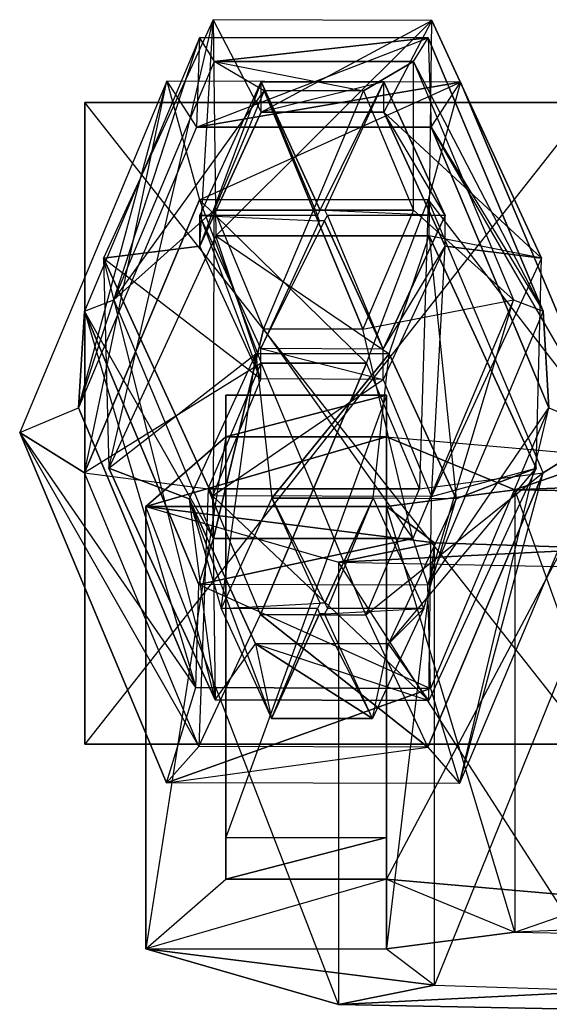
# Model space of a CAD drawing. Header units: metres. Extents: x -13.2 to 13.2, y -7.3 to 10.4.
# Drawn here: x -13.21 to -8.25, y 0.27 to 9.53 of the extents above; entities that cross this region are included whole.
import ezdxf

# ---------------------------------------------------------------- set-up
doc = ezdxf.new("R2010")
doc.units = ezdxf.units.M
doc.layers.add('ICP$$', color=1, linetype='CONTINUOUS')

msp = doc.modelspace()

# ---------------------------------------------------------------- linework, layer by layer
at = {"layer": 'ICP$$', "color": 1}
for points in [[(-11.524, 7.411, 12.504), (-11.399, 9.52599, 11.686), (-12.424, 7.297, 12.164)], [(-12.424, 7.297, 12.164), (-12.374, 5.334, 6.30299), (-11.399, 9.52599, 11.686)], [(-11.399, 9.52599, 11.686), (-11.374, 7.50699, 5.83699), (-12.374, 5.334, 6.30299)], [(-11.524, 7.411, 12.504), (-11.399, 9.52599, 11.686), (-10.949, 8.661, 12.236)], [(-10.949, 8.661, 12.236), (-9.35399, 9.51999, 11.688), (-11.399, 9.52599, 11.686)], [(-11.399, 9.52599, 11.686), (-11.374, 7.50699, 5.83699), (-9.35399, 9.51999, 11.688)], [(-9.379, 7.50699, 5.83699), (-9.35399, 9.51999, 11.688), (-11.374, 7.50699, 5.83699)], [(-10.949, 8.661, 12.236), (-9.35399, 9.51999, 11.688), (-9.80399, 8.661, 12.236)], [(-9.80399, 8.661, 12.236), (-8.32899, 7.297, 12.164), (-9.35399, 9.51999, 11.688)], [(-9.379, 7.50699, 5.83699), (-9.35399, 9.51999, 11.688), (-8.32899, 7.297, 12.164)], [(-12.656, 5.89799, 22.426), (-11.528, 9.35699, 17.753), (-11.556, 8.52199, 22.889)], [(-12.656, 5.89799, 22.426), (-11.528, 9.35699, 17.753), (-12.601, 6.80199, 17.302)], [(-12.601, 6.80199, 17.302), (-12.326, 6.907, 16.706), (-11.528, 9.35699, 17.753)], [(-11.528, 9.35699, 17.753), (-11.391, 9.13599, 17.099), (-12.326, 6.907, 16.706)], [(-11.556, 8.52199, 22.889), (-9.38899, 9.35699, 17.753), (-9.36099, 8.52199, 22.889)], [(-11.556, 8.52199, 22.889), (-9.38899, 9.35699, 17.753), (-11.528, 9.35699, 17.753)], [(-11.528, 9.35699, 17.753), (-11.391, 9.13599, 17.099), (-9.38899, 9.35699, 17.753)], [(-9.52599, 9.13599, 17.099), (-9.38899, 9.35699, 17.753), (-11.391, 9.13599, 17.099)], [(-9.52599, 9.13599, 17.099), (-9.38899, 9.35699, 17.753), (-8.31599, 6.80199, 17.302)], [(-9.36099, 8.52199, 22.889), (-8.31599, 6.80199, 17.302), (-9.38899, 9.35699, 17.753)], [(-12.326, 6.907, 16.706), (-10.923, 8.862, 12.136), (-11.391, 9.13599, 17.099)], [(-11.391, 9.13599, 17.099), (-9.99399, 8.862, 12.136), (-9.52599, 9.13599, 17.099)], [(-11.391, 9.13599, 17.099), (-9.99399, 8.862, 12.136), (-10.923, 8.862, 12.136)], [(-9.52599, 7.74699, 11.94), (-9.52599, 9.13599, 17.099), (-9.99399, 8.862, 12.136)], [(-8.59099, 6.907, 16.706), (-8.31599, 6.80199, 17.302), (-9.52599, 9.13599, 17.099)], [(-9.52599, 7.74699, 11.94), (-9.52599, 9.13599, 17.099), (-8.59099, 6.907, 16.706)], [(-12.601, 5.28899, 25.882), (-11.831, 8.95099, 24.316), (-13.206, 5.66699, 23.737)], [(-13.206, 5.66699, 23.737), (-12.656, 5.89799, 22.426), (-11.831, 8.95099, 24.316)], [(-11.831, 8.95099, 24.316), (-11.556, 8.52199, 22.889), (-12.656, 5.89799, 22.426)], [(-12.601, 5.28899, 25.882), (-11.831, 8.95099, 24.316), (-11.528, 7.84399, 26.332)], [(-11.528, 7.84399, 26.332), (-9.086, 8.94299, 24.314), (-11.831, 8.95099, 24.316)], [(-11.831, 8.95099, 24.316), (-11.556, 8.52199, 22.889), (-9.086, 8.94299, 24.314)], [(-9.36099, 8.52199, 22.889), (-9.086, 8.94299, 24.314), (-11.556, 8.52199, 22.889)], [(-11.528, 7.84399, 26.332), (-9.086, 8.94299, 24.314), (-9.38899, 7.84399, 26.332)], [(-10.949, 8.661, 12.236), (-10.949, 8.94499, 13.086), (-11.524, 7.411, 12.504)], [(-10.949, 8.94499, 13.086), (-10.424, 7.696, 13.354), (-11.524, 7.696, 13.354)], [(-11.524, 7.411, 12.504), (-11.524, 7.696, 13.354), (-10.949, 8.94499, 13.086)], [(-9.80399, 8.661, 12.236), (-9.80399, 8.94499, 13.086), (-10.949, 8.661, 12.236)], [(-10.399, 7.74599, 13.343), (-9.80399, 8.94499, 13.086), (-10.949, 8.94499, 13.086)], [(-10.949, 8.94499, 13.086), (-10.424, 7.696, 13.354), (-10.399, 7.74599, 13.343)], [(-10.949, 8.661, 12.236), (-10.949, 8.94499, 13.086), (-9.80399, 8.94499, 13.086)], [(-10.399, 7.74599, 13.343), (-9.80399, 8.94499, 13.086), (-10.354, 7.74599, 13.343)], [(-10.354, 7.74599, 13.343), (-9.22899, 7.696, 13.354), (-9.80399, 8.94499, 13.086)], [(-9.80399, 8.661, 12.236), (-9.80399, 8.94499, 13.086), (-9.22899, 7.696, 13.354)], [(-9.38899, 7.84399, 26.332), (-7.711, 5.66699, 23.737), (-9.086, 8.94299, 24.314)], [(-9.36099, 8.52199, 22.889), (-9.086, 8.94299, 24.314), (-7.711, 5.66699, 23.737)], [(-12.326, 6.907, 16.706), (-10.923, 8.862, 12.136), (-11.391, 7.74699, 11.94)], [(-11.391, 7.74699, 11.94), (-10.461, 7.74699, 11.94), (-10.923, 8.862, 12.136)], [(-10.923, 8.862, 12.136), (-10.461, 7.74699, 11.94), (-9.99399, 8.862, 12.136)], [(-10.461, 7.74699, 11.94), (-9.99399, 8.862, 12.136), (-9.52599, 7.74699, 11.94)], [(-9.22899, 7.411, 12.504), (-9.22899, 7.696, 13.354), (-9.80399, 8.661, 12.236)], [(-9.80399, 8.661, 12.236), (-8.32899, 7.297, 12.164), (-9.22899, 7.411, 12.504)], [(-8.26099, 5.89799, 22.426), (-7.711, 5.66699, 23.737), (-9.36099, 8.52199, 22.889)], [(-9.36099, 8.52199, 22.889), (-8.31599, 6.80199, 17.302), (-8.26099, 5.89799, 22.426)], [(-11.528, 7.84399, 26.332), (-10.951, 6.31699, 26.923), (-12.601, 5.28899, 25.882)], [(-9.96599, 6.31699, 26.923), (-9.38899, 7.84399, 26.332), (-11.528, 7.84399, 26.332)], [(-11.528, 7.84399, 26.332), (-10.951, 6.31699, 26.923), (-9.96599, 6.31699, 26.923)], [(-9.96599, 6.31699, 26.923), (-9.38899, 7.84399, 26.332), (-9.47099, 5.142, 26.716)], [(-9.47099, 5.142, 26.716), (-8.31599, 5.28899, 25.882), (-9.38899, 7.84399, 26.332)], [(-9.38899, 7.84399, 26.332), (-7.711, 5.66699, 23.737), (-8.31599, 5.28899, 25.882)], [(-11.396, 4.67699, 16.313), (-11.391, 7.74699, 11.94), (-12.326, 6.907, 16.706)], [(-11.524, 7.696, 13.354), (-10.404, 7.646, 13.365), (-10.424, 7.696, 13.354)], [(-11.524, 7.411, 12.504), (-11.524, 7.696, 13.354), (-10.954, 6.168, 12.77)], [(-11.524, 7.696, 13.354), (-10.404, 7.646, 13.365), (-10.954, 6.45299, 13.62)], [(-10.954, 6.168, 12.77), (-10.954, 6.45299, 13.62), (-11.524, 7.696, 13.354)], [(-11.396, 4.67699, 16.313), (-11.391, 7.74699, 11.94), (-10.929, 6.633, 11.743)], [(-10.929, 6.633, 11.743), (-10.461, 7.74699, 11.94), (-11.391, 7.74699, 11.94)], [(-10.461, 7.74699, 11.94), (-9.99899, 6.633, 11.743), (-10.929, 6.633, 11.743)], [(-10.461, 7.74699, 11.94), (-9.52599, 7.74699, 11.94), (-9.99899, 6.633, 11.743)], [(-10.329, 7.696, 13.354), (-9.80899, 6.446, 13.622), (-10.359, 7.646, 13.365)], [(-10.354, 7.74599, 13.343), (-9.22899, 7.696, 13.354), (-10.329, 7.696, 13.354)], [(-10.329, 7.696, 13.354), (-9.80899, 6.446, 13.622), (-9.22899, 7.696, 13.354)], [(-9.99899, 6.633, 11.743), (-8.59099, 6.907, 16.706), (-9.52599, 7.74699, 11.94)], [(-9.22899, 7.411, 12.504), (-9.22899, 7.696, 13.354), (-9.80899, 6.446, 13.622)], [(-10.954, 6.45299, 13.62), (-10.359, 7.646, 13.365), (-10.404, 7.646, 13.365)], [(-10.954, 6.45299, 13.62), (-10.359, 7.646, 13.365), (-9.80899, 6.446, 13.622)], [(-12.374, 5.334, 6.30299), (-10.999, 6.40399, 5.15799), (-11.374, 7.50699, 5.83699)], [(-11.374, 7.50699, 5.83699), (-9.754, 6.40399, 5.15799), (-9.379, 7.50699, 5.83699)], [(-11.374, 7.50699, 5.83699), (-9.754, 6.40399, 5.15799), (-10.999, 6.40399, 5.15799)], [(-9.379, 7.50699, 5.83699), (-9.129, 5.04799, 5.44899), (-9.754, 6.40399, 5.15799)], [(-8.379, 5.334, 6.30299), (-8.32899, 7.297, 12.164), (-9.379, 7.50699, 5.83699)], [(-9.379, 7.50699, 5.83699), (-9.129, 5.04799, 5.44899), (-8.379, 5.334, 6.30299)], [(-12.424, 7.297, 12.164), (-10.954, 6.168, 12.77), (-11.524, 7.411, 12.504)], [(-9.80899, 6.16199, 12.772), (-9.80899, 6.446, 13.622), (-9.22899, 7.411, 12.504)], [(-9.35899, 5.06799, 12.642), (-9.22899, 7.411, 12.504), (-9.80899, 6.16199, 12.772)], [(-9.35899, 5.06799, 12.642), (-9.22899, 7.411, 12.504), (-8.32899, 7.297, 12.164)], [(-12.424, 7.297, 12.164), (-12.374, 5.334, 6.30299), (-11.379, 3.168, 6.767)], [(-12.424, 7.297, 12.164), (-10.954, 6.168, 12.77), (-11.404, 5.075, 12.64)], [(-11.404, 5.075, 12.64), (-11.379, 3.168, 6.767), (-12.424, 7.297, 12.164)], [(-8.379, 5.334, 6.30299), (-8.32899, 7.297, 12.164), (-9.35899, 5.06799, 12.642)], [(-12.601, 6.80199, 17.302), (-12.326, 6.907, 16.706), (-11.396, 4.67699, 16.313)], [(-9.99899, 6.633, 11.743), (-8.59099, 6.907, 16.706), (-9.532, 4.67699, 16.313)], [(-9.532, 4.67699, 16.313), (-9.394, 4.239, 16.85), (-8.59099, 6.907, 16.706)], [(-8.59099, 6.907, 16.706), (-8.31599, 6.80199, 17.302), (-9.394, 4.239, 16.85)], [(-12.601, 6.80199, 17.302), (-11.561, 3.282, 21.965), (-12.656, 5.89799, 22.426)], [(-12.601, 6.80199, 17.302), (-11.561, 3.282, 21.965), (-11.534, 4.24599, 16.852)], [(-11.534, 4.24599, 16.852), (-11.396, 4.67699, 16.313), (-12.601, 6.80199, 17.302)], [(-9.394, 4.239, 16.85), (-8.26099, 5.89799, 22.426), (-8.31599, 6.80199, 17.302)], [(-10.929, 6.633, 11.743), (-9.532, 4.67699, 16.313), (-11.396, 4.67699, 16.313)], [(-10.929, 6.633, 11.743), (-9.532, 4.67699, 16.313), (-9.99899, 6.633, 11.743)], [(-12.374, 5.334, 6.30299), (-10.999, 6.40399, 5.15799), (-11.624, 5.04799, 5.44899)], [(-11.624, 5.04799, 5.44899), (-11.324, 4.02199, 2.38899), (-10.999, 6.40399, 5.15799)], [(-10.999, 6.40399, 5.15799), (-10.849, 5.05299, 2.168), (-11.324, 4.02199, 2.38899)], [(-10.999, 6.40399, 5.15799), (-10.849, 5.05299, 2.168), (-9.754, 6.40399, 5.15799)], [(-10.954, 6.168, 12.77), (-10.954, 6.45299, 13.62), (-9.80899, 6.16199, 12.772)], [(-9.80899, 6.16199, 12.772), (-9.80899, 6.446, 13.622), (-10.954, 6.45299, 13.62)], [(-9.90399, 5.05299, 2.168), (-9.754, 6.40399, 5.15799), (-10.849, 5.05299, 2.168)], [(-9.90399, 5.05299, 2.168), (-9.754, 6.40399, 5.15799), (-9.129, 5.04799, 5.44899)], [(-12.601, 5.28899, 25.882), (-11.446, 5.142, 26.716), (-10.951, 6.31699, 26.923)], [(-10.951, 6.31699, 26.923), (-10.461, 5.142, 26.716), (-11.446, 5.142, 26.716)], [(-10.461, 5.142, 26.716), (-9.96599, 6.31699, 26.923), (-10.951, 6.31699, 26.923)], [(-10.461, 5.142, 26.716), (-9.47099, 5.142, 26.716), (-9.96599, 6.31699, 26.923)], [(-11.404, 5.075, 12.64), (-9.80899, 6.16199, 12.772), (-10.954, 6.168, 12.77)], [(-11.404, 5.075, 12.64), (-9.80899, 6.16199, 12.772), (-9.35899, 5.06799, 12.642)], [(-13.206, 5.66699, 23.737), (-12.656, 5.89799, 22.426), (-11.561, 3.282, 21.965)], [(-9.394, 4.239, 16.85), (-8.26099, 5.89799, 22.426), (-9.36699, 3.27499, 21.963)], [(-9.36699, 3.27499, 21.963), (-9.097, 2.38399, 23.158), (-8.26099, 5.89799, 22.426)], [(-8.26099, 5.89799, 22.426), (-7.711, 5.66699, 23.737), (-9.097, 2.38399, 23.158)], [(-13.206, 5.66699, 23.737), (-11.534, 2.73299, 25.431), (-12.601, 5.28899, 25.882)], [(-13.206, 5.66699, 23.737), (-11.534, 2.73299, 25.431), (-11.836, 2.39099, 23.159)], [(-11.836, 2.39099, 23.159), (-11.561, 3.282, 21.965), (-13.206, 5.66699, 23.737)], [(-9.097, 2.38399, 23.158), (-8.31599, 5.28899, 25.882), (-7.711, 5.66699, 23.737)], [(-12.029, 4.97499, -2.31999), (-9.77899, 5.62599, 1.37199), (-11.279, 5.62599, 1.37199)], [(-9.77899, 4.97499, -2.31999), (-9.77899, 5.62599, 1.37199), (-12.029, 4.97499, -2.31999)], [(-12.029, 4.97499, -2.31999), (-11.279, 5.62599, 1.37199), (-12.029, 0.838989, -1.59099)], [(-12.029, 0.838989, -1.59099), (-11.279, 1.48999, 2.101), (-11.279, 5.62599, 1.37199)], [(-9.77899, 5.62599, 1.37199), (-7.67899, 5.44398, 0.337997), (-8.57899, 5.131, -1.43399)], [(-9.77899, 4.97499, -2.31999), (-9.77899, 5.62599, 1.37199), (-8.57899, 5.131, -1.43399)], [(-9.77899, 5.62599, 1.37199), (-7.67899, 5.44398, 0.337997), (-9.77899, 1.48999, 2.101)], [(-9.77899, 1.48999, 2.101), (-7.67899, 1.308, 1.06699), (-7.67899, 5.44398, 0.337997)], [(-8.57899, 5.131, -1.43399), (-7.67899, 5.44398, 0.337997), (-6.02899, 5.23599, -0.842987)], [(-12.601, 5.28899, 25.882), (-11.446, 5.142, 26.716), (-11.534, 2.73299, 25.431)], [(-11.624, 5.04799, 5.44899), (-11.379, 3.168, 6.767), (-12.374, 5.334, 6.30299)], [(-9.47099, 5.142, 26.716), (-8.31599, 5.28899, 25.882), (-9.972, 3.959, 26.507)], [(-9.972, 3.959, 26.507), (-9.394, 2.726, 25.43), (-8.31599, 5.28899, 25.882)], [(-9.75899, 3.69199, 5.73999), (-8.379, 5.334, 6.30299), (-9.129, 5.04799, 5.44899)], [(-9.75899, 3.69199, 5.73999), (-8.379, 5.334, 6.30299), (-9.38399, 3.16199, 6.76799)], [(-9.097, 2.38399, 23.158), (-8.31599, 5.28899, 25.882), (-9.394, 2.726, 25.43)], [(-9.38399, 3.16199, 6.76799), (-9.35899, 5.06799, 12.642), (-8.379, 5.334, 6.30299)], [(-8.57899, 5.131, -1.43399), (-6.02899, 5.23599, -0.842987), (-7.07899, 5.105, -1.58199)], [(-11.534, 2.73299, 25.431), (-10.956, 3.96599, 26.509), (-11.446, 5.142, 26.716)], [(-11.446, 5.142, 26.716), (-10.461, 5.142, 26.716), (-10.956, 3.96599, 26.509)], [(-10.956, 3.96599, 26.509), (-10.461, 5.142, 26.716), (-9.972, 3.959, 26.507)], [(-10.461, 5.142, 26.716), (-9.972, 3.959, 26.507), (-9.47099, 5.142, 26.716)], [(-9.77899, 4.97499, -2.31999), (-8.57899, 5.131, -1.43399), (-8.57899, 0.994995, -0.704987)], [(-8.57899, 5.131, -1.43399), (-7.07899, 5.105, -1.58199), (-7.07899, 0.968994, -0.85199)], [(-8.57899, 0.994995, -0.704987), (-7.07899, 0.968994, -0.85199), (-8.57899, 5.131, -1.43399)], [(-11.624, 5.04799, 5.44899), (-11.324, 4.02199, 2.38899), (-10.854, 2.99399, 2.60999)], [(-11.624, 5.04799, 5.44899), (-11.379, 3.168, 6.767), (-11.004, 3.69199, 5.73999)], [(-11.004, 3.69199, 5.73999), (-10.854, 2.99399, 2.60999), (-11.624, 5.04799, 5.44899)], [(-11.404, 5.075, 12.64), (-11.379, 3.168, 6.767), (-9.38399, 3.16199, 6.76799)], [(-9.38399, 3.16199, 6.76799), (-9.35899, 5.06799, 12.642), (-11.404, 5.075, 12.64)], [(-11.324, 4.02199, 2.38899), (-10.399, 4.073, 2.37799), (-10.849, 5.05299, 2.168)], [(-10.849, 5.05299, 2.168), (-10.354, 4.073, 2.37799), (-9.90399, 5.05299, 2.168)], [(-10.849, 5.05299, 2.168), (-10.354, 4.073, 2.37799), (-10.399, 4.073, 2.37799)], [(-10.329, 4.02199, 2.38899), (-9.90399, 5.05299, 2.168), (-10.354, 4.073, 2.37799)], [(-10.329, 4.02199, 2.38899), (-9.90399, 5.05299, 2.168), (-9.42899, 4.02199, 2.38899)], [(-9.42899, 4.02199, 2.38899), (-9.129, 5.04799, 5.44899), (-9.90399, 5.05299, 2.168)], [(-9.42899, 4.02199, 2.38899), (-9.129, 5.04799, 5.44899), (-9.75899, 3.69199, 5.73999)], [(-12.029, 4.97499, -2.31999), (-9.32899, 4.63599, -4.241), (-9.77899, 4.97499, -2.31999)], [(-12.029, 4.97499, -2.31999), (-10.229, 4.45399, -5.27499), (-9.32899, 4.63599, -4.241)], [(-12.029, 4.97499, -2.31999), (-10.229, 4.45399, -5.27499), (-10.229, 0.317993, -4.54599)], [(-12.029, 0.838989, -1.59099), (-10.229, 0.317993, -4.54599), (-12.029, 4.97499, -2.31999)], [(-9.77899, 0.838989, -1.59099), (-8.57899, 0.994995, -0.704987), (-9.77899, 4.97499, -2.31999)], [(-9.77899, 4.97499, -2.31999), (-9.32899, 4.63599, -4.241), (-9.77899, 0.838989, -1.59099)], [(-11.534, 4.24599, 16.852), (-11.396, 4.67699, 16.313), (-9.532, 4.67699, 16.313)], [(-9.532, 4.67699, 16.313), (-9.394, 4.239, 16.85), (-11.534, 4.24599, 16.852)], [(-10.229, 4.45399, -5.27499), (-7.67899, 4.584, -4.536), (-9.32899, 4.63599, -4.241)], [(-9.77899, 0.838989, -1.59099), (-9.32899, 0.5, -3.51099), (-9.32899, 4.63599, -4.241)], [(-9.32899, 4.63599, -4.241), (-7.67899, 4.584, -4.536), (-9.32899, 0.5, -3.51099)], [(-10.229, 4.45399, -5.27499), (-7.52899, 4.40199, -5.56999), (-7.67899, 4.584, -4.536)], [(-9.32899, 0.5, -3.51099), (-7.67899, 0.447998, -3.80699), (-7.67899, 4.584, -4.536)], [(-10.229, 4.45399, -5.27499), (-7.52899, 4.40199, -5.56999), (-7.52899, 0.265991, -4.84099)], [(-10.229, 0.317993, -4.54599), (-7.52899, 0.265991, -4.84099), (-10.229, 4.45399, -5.27499)], [(-11.534, 4.24599, 16.852), (-9.36699, 3.27499, 21.963), (-11.561, 3.282, 21.965)], [(-11.534, 4.24599, 16.852), (-9.36699, 3.27499, 21.963), (-9.394, 4.239, 16.85)], [(-11.324, 4.02199, 2.38899), (-10.399, 4.073, 2.37799), (-10.424, 4.02199, 2.38899)], [(-10.854, 2.99399, 2.60999), (-10.424, 4.02199, 2.38899), (-11.324, 4.02199, 2.38899)], [(-10.854, 2.99399, 2.60999), (-10.424, 4.02199, 2.38899), (-10.404, 3.97299, 2.39999)], [(-10.359, 3.97299, 2.39999), (-9.42899, 4.02199, 2.38899), (-10.329, 4.02199, 2.38899)], [(-10.359, 3.97299, 2.39999), (-9.42899, 4.02199, 2.38899), (-9.909, 2.99399, 2.60999)], [(-9.909, 2.99399, 2.60999), (-9.75899, 3.69199, 5.73999), (-9.42899, 4.02199, 2.38899)], [(-11.534, 2.73299, 25.431), (-10.956, 3.96599, 26.509), (-9.394, 2.726, 25.43)], [(-9.972, 3.959, 26.507), (-9.394, 2.726, 25.43), (-10.956, 3.96599, 26.509)], [(-10.404, 3.97299, 2.39999), (-9.909, 2.99399, 2.60999), (-10.854, 2.99399, 2.60999)], [(-10.404, 3.97299, 2.39999), (-9.909, 2.99399, 2.60999), (-10.359, 3.97299, 2.39999)], [(-11.004, 3.69199, 5.73999), (-9.38399, 3.16199, 6.76799), (-11.379, 3.168, 6.767)], [(-11.004, 3.69199, 5.73999), (-10.854, 2.99399, 2.60999), (-9.909, 2.99399, 2.60999)], [(-11.004, 3.69199, 5.73999), (-9.38399, 3.16199, 6.76799), (-9.75899, 3.69199, 5.73999)], [(-9.909, 2.99399, 2.60999), (-9.75899, 3.69199, 5.73999), (-11.004, 3.69199, 5.73999)], [(-11.836, 2.39099, 23.159), (-11.561, 3.282, 21.965), (-9.36699, 3.27499, 21.963)], [(-9.36699, 3.27499, 21.963), (-9.097, 2.38399, 23.158), (-11.836, 2.39099, 23.159)], [(-11.836, 2.39099, 23.159), (-9.394, 2.726, 25.43), (-11.534, 2.73299, 25.431)], [(-11.836, 2.39099, 23.159), (-9.394, 2.726, 25.43), (-9.097, 2.38399, 23.158)], [(-12.029, 0.838989, -1.59099), (-11.279, 1.48999, 2.101), (-9.77899, 1.48999, 2.101)], [(-12.029, 0.838989, -1.59099), (-9.77899, 0.838989, -1.59099), (-9.77899, 1.48999, 2.101)], [(-8.57899, 0.994995, -0.704987), (-7.67899, 1.308, 1.06699), (-9.77899, 1.48999, 2.101)], [(-9.77899, 1.48999, 2.101), (-8.57899, 0.994995, -0.704987), (-9.77899, 0.838989, -1.59099)], [(-7.67899, 1.308, 1.06699), (-6.02899, 1.099, -0.113998), (-8.57899, 0.994995, -0.704987)], [(-7.07899, 0.968994, -0.85199), (-6.02899, 1.099, -0.113998), (-8.57899, 0.994995, -0.704987)], [(-12.029, 0.838989, -1.59099), (-9.77899, 0.838989, -1.59099), (-9.32899, 0.5, -3.51099)], [(-12.029, 0.838989, -1.59099), (-9.32899, 0.5, -3.51099), (-10.229, 0.317993, -4.54599)], [(-10.229, 0.317993, -4.54599), (-9.32899, 0.5, -3.51099), (-7.67899, 0.447998, -3.80699)], [(-10.229, 0.317993, -4.54599), (-7.67899, 0.447998, -3.80699), (-7.52899, 0.265991, -4.84099)]]:
    msp.add_3dface(points, dxfattribs=at)
at = {"layer": 'ICP$$', "color": 2}
for points in [[(-12.597, 8.75299, 23.997), (-7.87199, 8.75299, 25.459), (-12.597, 8.75299, 25.459)], [(-12.597, 8.75299, 23.997), (-7.87199, 8.75299, 23.997), (-7.87199, 8.75299, 25.459)], [(-12.597, 8.75299, 23.997), (-12.597, 8.75299, 25.459), (-12.597, 2.75299, 23.997)], [(-12.597, 2.75299, 23.997), (-12.597, 2.75299, 25.459), (-12.597, 8.75299, 25.459)], [(-12.597, 8.75299, 25.459), (-7.87199, 8.75299, 25.459), (-12.597, 2.75299, 25.459)], [(-12.597, 2.75299, 25.459), (-7.87199, 2.75299, 25.459), (-7.87199, 8.75299, 25.459)], [(-12.597, 8.75299, 23.997), (-7.87199, 8.75299, 23.997), (-7.87199, 2.75299, 23.997)], [(-12.597, 2.75299, 23.997), (-7.87199, 2.75299, 23.997), (-12.597, 8.75299, 23.997)], [(-11.279, 5.62599, 1.37199), (-9.77899, 6.017, 3.58699), (-11.279, 6.017, 3.58699)], [(-11.279, 5.62599, 1.37199), (-9.77899, 5.62599, 1.37199), (-9.77899, 6.017, 3.58699)], [(-11.279, 5.62599, 1.37199), (-11.279, 6.017, 3.58699), (-11.279, 1.48999, 2.101)], [(-11.279, 1.48999, 2.101), (-11.279, 1.881, 4.31699), (-11.279, 6.017, 3.58699)], [(-11.279, 6.017, 3.58699), (-9.77899, 6.017, 3.58699), (-11.279, 1.881, 4.31699)], [(-11.279, 1.881, 4.31699), (-9.77899, 1.881, 4.31699), (-9.77899, 6.017, 3.58699)], [(-9.77899, 5.62599, 1.37199), (-9.77899, 6.017, 3.58699), (-9.77899, 1.881, 4.31699)], [(-9.77899, 1.48999, 2.101), (-9.77899, 1.881, 4.31699), (-9.77899, 5.62599, 1.37199)], [(-12.597, 2.75299, 23.997), (-12.597, 2.75299, 25.459), (-7.87199, 2.75299, 25.459)], [(-12.597, 2.75299, 23.997), (-7.87199, 2.75299, 25.459), (-7.87199, 2.75299, 23.997)], [(-11.279, 1.48999, 2.101), (-11.279, 1.881, 4.31699), (-9.77899, 1.881, 4.31699)], [(-11.279, 1.48999, 2.101), (-9.77899, 1.881, 4.31699), (-9.77899, 1.48999, 2.101)]]:
    msp.add_3dface(points, dxfattribs=at)

doc.saveas('drawing.dxf')
